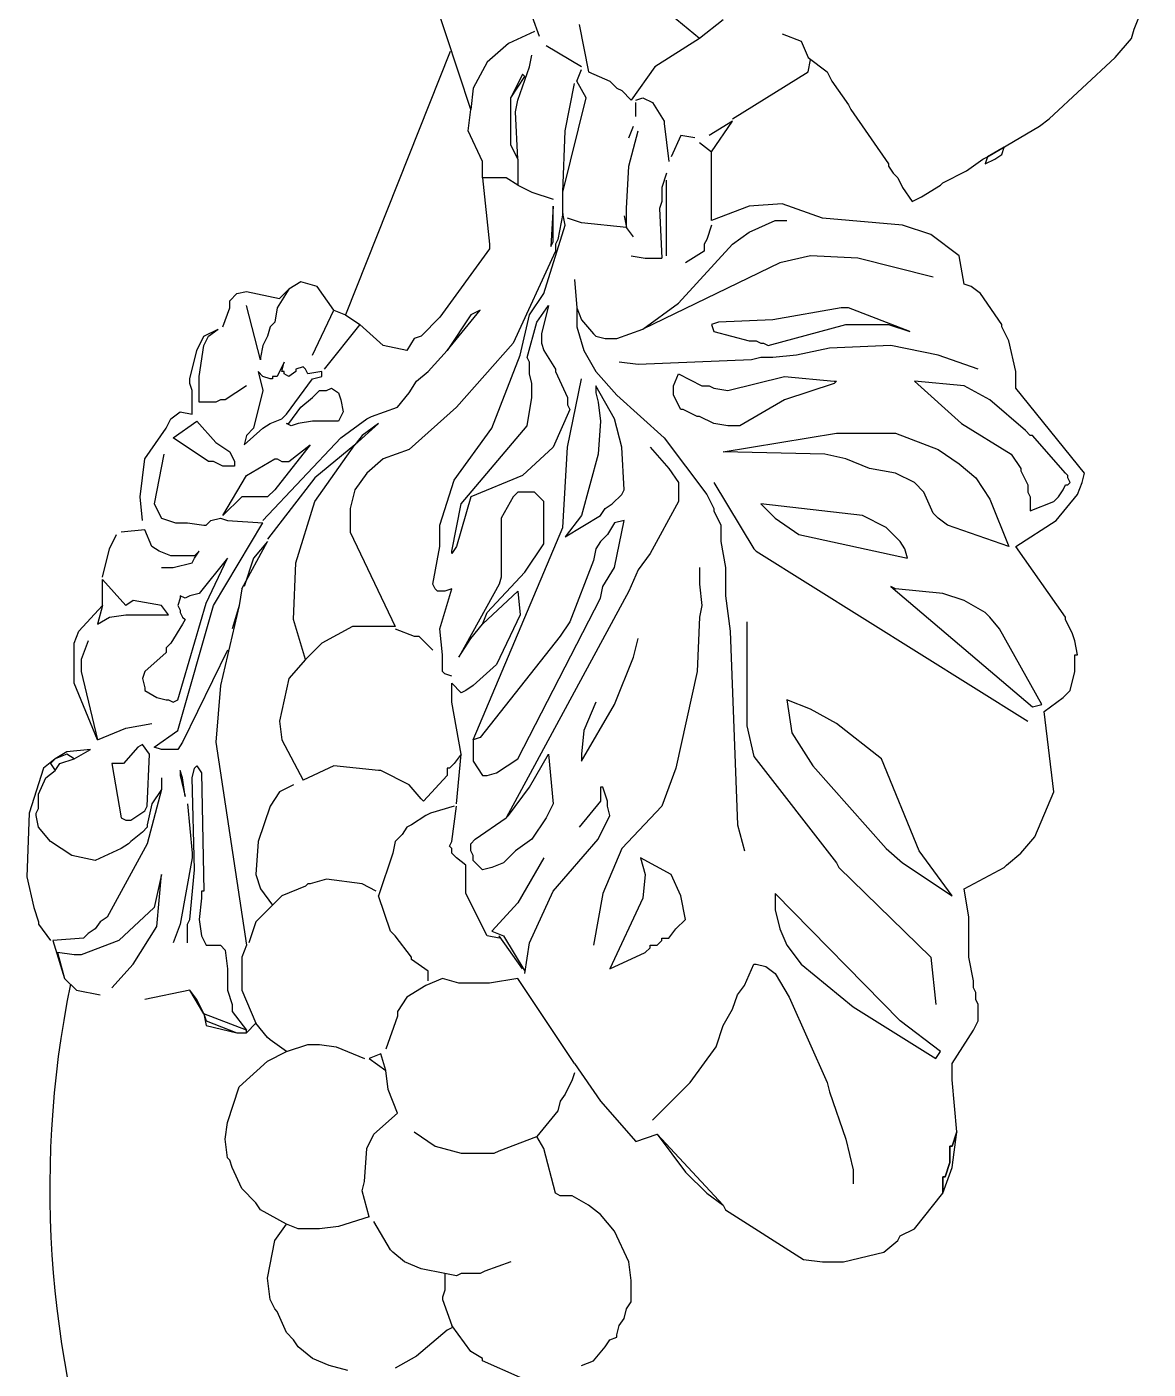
# Model space of a CAD drawing. Header units: millimetres. Extents: x 4238 to 14021, y -44 to 5418.
# Drawn here: x 4566.3 to 4691.4, y 1437.7 to 1587.3 of the extents above; entities that cross this region are included whole.
import ezdxf

# ---------------------------------------------------------------- set-up
doc = ezdxf.new("R2010")
doc.units = ezdxf.units.MM
doc.layers.add('cad-block.com', color=250, linetype='Continuous')

# ---------------------------------------------------------------- blocks, each defined once
blk = doc.blocks.new('street clock_side_cad-block.com')
at = {"color": 0}
for p, q in [((-155.69, 458.35), (-160.96, 474.41)), ((-150.43, 473.09), (-148.06, 466.51)), ((-81.7, 467.3), (-80.12, 471.25)), ((-130.15, 466.25), (-133.31, 468.88)), ((-148.58, 467.04), (-151.48, 465.72)), ((-143.58, 467.83), (-142.53, 462.56)), ((-127.52, 468.35), (-130.15, 466.25)), ((-81.97, 466.25), (-81.7, 467.3)), ((-151.48, 465.72), (-153.85, 463.61)), ((-130.15, 466.25), (-135.16, 463.09)), ((-120.94, 466.77), (-118.83, 465.98)), ((-118.83, 465.98), (-118.04, 464.14)), ((-83.81, 464.14), (-81.97, 466.25)), ((-157.97, 464.83), (-169.65, 435.44)), ((-149.11, 463.09), (-148.85, 464.4)), ((-143.32, 463.09), (-147.27, 465.46)), ((-118.04, 464.14), (-115.93, 462.56)), ((-91.18, 457.29), (-83.81, 464.14)), ((-153.85, 463.61), (-155.43, 460.72)), ((-150.43, 459.4), (-149.11, 463.09)), ((-143.84, 461.51), (-143.32, 462.82)), ((-142.53, 462.56), (-140.16, 461.51)), ((-135.16, 463.09), (-137.79, 459.4)), ((-126.47, 457.29), (-118.04, 462.56)), ((-118.04, 462.56), (-117.78, 463.88)), ((-115.93, 462.56), (-115.41, 461.51)), ((-149.9, 462.3), (-151.22, 459.66)), ((-151.22, 459.66), (-149.64, 462.03)), ((-151.22, 459.66), (-149.64, 462.03)), ((-149.64, 462.03), (-149.9, 462.3)), ((-145.16, 455.98), (-144.11, 461.24)), ((-142.79, 459.66), (-143.84, 461.51)), ((-140.16, 461.51), (-139.37, 460.72)), ((-115.41, 461.51), (-113.56, 458.87)), ((-155.43, 460.72), (-155.69, 458.35)), ((-151.22, 454.4), (-151.22, 459.66)), ((-145.42, 449.13), (-142.79, 459.66)), ((-139.37, 460.72), (-138.84, 460.45)), ((-138.84, 460.45), (-137.79, 459.4)), ((-137.26, 459.4), (-136.47, 459.66)), ((-136.47, 459.66), (-135.42, 459.14)), ((-155.96, 455.98), (-155.69, 458.35)), ((-150.69, 458.08), (-150.43, 459.4)), ((-150.43, 452.82), (-150.69, 458.08)), ((-137.26, 457.56), (-137.26, 459.14)), ((-135.42, 459.14), (-134.1, 457.03)), ((-113.56, 458.87), (-113.3, 458.35)), ((-113.3, 458.35), (-109.09, 452.29)), ((-134.1, 457.03), (-134.1, 456.77)), ((-134.1, 456.77), (-133.58, 452.55)), ((-126.47, 457.03), (-129.1, 455.45)), ((-128.84, 453.61), (-126.47, 457.03)), ((-92.24, 456.5), (-91.18, 457.29)), ((-154.38, 452.55), (-155.96, 455.98)), ((-145.42, 449.13), (-145.16, 455.98)), ((-138.05, 455.19), (-137.53, 456.5)), ((-138.05, 452.03), (-137, 455.98)), ((-132.26, 455.45), (-133.31, 453.08)), ((-130.68, 455.19), (-132.26, 455.45)), ((-98.03, 453.08), (-92.24, 456.5)), ((-150.43, 452.82), (-151.22, 454.4)), ((-130.15, 454.66), (-128.84, 453.61)), ((-128.84, 445.97), (-128.84, 453.61)), ((-96.19, 454.13), (-98.03, 453.08)), ((-96.45, 453.34), (-96.19, 454.13)), ((-154.38, 450.71), (-154.38, 452.55)), ((-150.43, 452.82), (-150.43, 449.92)), ((-109.09, 452.29), (-109.09, 452.03)), ((-100.4, 451.5), (-98.56, 452.82)), ((-98.56, 452.82), (-98.03, 453.08)), ((-98.03, 453.08), (-98.29, 452.29)), ((-98.29, 452.29), (-97.24, 452.82)), ((-97.24, 452.82), (-96.45, 453.34)), ((-151.74, 450.71), (-154.38, 450.71)), ((-154.38, 450.71), (-153.59, 443.34)), ((-150.43, 449.92), (-151.74, 450.71)), ((-138.32, 447.29), (-138.05, 452.03)), ((-133.84, 451.24), (-134.37, 449.66)), ((-109.09, 452.03), (-108.56, 451.24)), ((-108.56, 451.24), (-108.04, 450.71)), ((-108.04, 450.71), (-107.51, 449.66)), ((-103.03, 450.18), (-100.4, 451.5)), ((-150.43, 449.92), (-148.85, 449.13)), ((-148.85, 449.13), (-146.48, 448.34)), ((-145.42, 446.76), (-145.42, 449.13)), ((-134.37, 449.66), (-134.37, 448.08)), ((-133.84, 442.02), (-133.84, 450.45)), ((-107.51, 449.66), (-106.46, 448.08)), ((-105.4, 448.6), (-103.3, 449.92)), ((-103.3, 449.92), (-103.03, 450.18)), ((-134.37, 448.08), (-134.63, 447.29)), ((-120.94, 447.81), (-124.62, 447.55)), ((-116.46, 446.23), (-120.94, 447.81)), ((-106.46, 448.08), (-105.4, 448.6)), ((-146.48, 447.55), (-146.74, 443.07)), ((-146.48, 443.6), (-146.48, 447.55)), ((-145.42, 446.76), (-145.95, 443.86)), ((-145.16, 445.44), (-145.42, 446.76)), ((-143.32, 445.71), (-144.9, 446.23)), ((-138.58, 446.5), (-138.32, 445.18)), ((-138.32, 445.18), (-138.32, 447.29)), ((-134.63, 447.29), (-134.37, 441.76)), ((-124.62, 447.55), (-128.84, 445.97)), ((-107.51, 445.44), (-116.46, 446.23)), ((-147.53, 437.81), (-145.16, 445.44)), ((-138.32, 445.18), (-143.32, 445.71)), ((-137.53, 444.13), (-138.32, 445.18)), ((-128.84, 445.44), (-129.36, 443.86)), ((-126.47, 443.34), (-124.62, 444.65)), ((-124.62, 444.65), (-121.73, 445.97)), ((-121.73, 445.97), (-120.41, 445.97)), ((-104.35, 444.39), (-107.51, 445.44)), ((-153.59, 443.34), (-153.59, 442.81)), ((-146.74, 443.07), (-146.48, 443.6)), ((-145.95, 443.86), (-146.21, 443.34)), ((-146.21, 443.34), (-146.21, 442.55)), ((-132.52, 436.75), (-126.47, 443.34)), ((-129.36, 443.86), (-129.63, 443.34)), ((-129.63, 443.34), (-129.63, 442.55)), ((-101.19, 442.02), (-104.35, 444.39)), ((-153.59, 442.81), (-159.12, 435.18)), ((-146.21, 442.55), (-150.95, 432.28)), ((-137.79, 442.02), (-136.21, 441.76)), ((-136.21, 441.76), (-134.37, 441.76)), ((-129.63, 442.55), (-131.73, 441.23)), ((-117.78, 442.02), (-121.2, 441.23)), ((-112.51, 441.76), (-117.78, 442.02)), ((-104.09, 439.65), (-112.51, 441.76)), ((-100.66, 438.86), (-101.19, 442.02)), ((-121.2, 441.23), (-136.47, 433.86)), ((-174.65, 439.12), (-175.97, 438.33)), ((-172.81, 438.6), (-174.65, 439.12)), ((-170.97, 435.96), (-172.81, 438.6)), ((-144.11, 439.39), (-143.84, 436.23)), ((-99.87, 438.6), (-100.66, 438.86)), ((-98.82, 437.81), (-99.87, 438.6)), ((-182.55, 437.02), (-181.76, 437.81)), ((-181.76, 437.81), (-180.71, 438.07)), ((-180.71, 438.07), (-177.02, 437.28)), ((-175.97, 438.33), (-177.29, 436.23)), ((-177.02, 437.28), (-175.97, 438.33)), ((-149.11, 435.44), (-147.53, 437.81)), ((-96.45, 434.39), (-98.82, 437.81)), ((-183.34, 434.12), (-182.55, 436.23)), ((-182.55, 436.23), (-182.55, 437.02)), ((-179.13, 430.44), (-180.71, 436.49)), ((-177.29, 436.23), (-177.55, 434.65)), ((-173.34, 430.96), (-170.97, 435.96)), ((-170.97, 435.96), (-169.65, 435.44)), ((-158.33, 431.49), (-154.64, 435.96)), ((-154.64, 435.96), (-155.69, 435.44)), ((-148.32, 434.65), (-147, 436.49)), ((-147, 436.49), (-147.79, 433.33)), ((-143.84, 436.23), (-143.84, 434.12)), ((-143.84, 436.23), (-143.32, 434.91)), ((-136.47, 433.86), (-132.52, 436.75)), ((-114.35, 436.23), (-121.99, 434.91)), ((-113.56, 436.23), (-114.35, 436.23)), ((-106.72, 433.6), (-113.56, 436.23)), ((-178.07, 434.12), (-178.34, 433.07)), ((-177.55, 434.65), (-178.07, 434.12)), ((-168.07, 434.39), (-172.02, 429.38)), ((-169.65, 435.44), (-168.07, 434.39)), ((-165.44, 432.02), (-168.07, 434.39)), ((-159.12, 435.18), (-161.22, 433.07)), ((-155.69, 435.44), (-158.33, 431.49)), ((-150.16, 430.96), (-149.11, 435.44)), ((-149.37, 430.7), (-148.32, 434.65)), ((-143.84, 434.12), (-143.06, 431.49)), ((-143.32, 434.91), (-142, 433.33)), ((-128.05, 434.65), (-128.84, 434.39)), ((-128.84, 434.39), (-128.57, 433.6)), ((-121.99, 434.91), (-128.05, 434.65)), ((-122.52, 432.02), (-113.83, 434.39)), ((-113.83, 434.39), (-109.09, 434.39)), ((-109.09, 434.39), (-106.72, 433.6)), ((-96.45, 434.12), (-96.45, 434.39)), ((-95.66, 432.54), (-96.45, 434.12)), ((-186.24, 431.49), (-185.45, 433.07)), ((-185.45, 433.07), (-183.87, 433.86)), ((-185.45, 432.02), (-184.92, 433.07)), ((-184.92, 433.07), (-183.87, 433.86)), ((-178.34, 433.07), (-178.86, 432.02)), ((-162.01, 432.81), (-162.8, 431.49)), ((-161.22, 433.07), (-162.01, 432.81)), ((-147.79, 433.33), (-147.79, 432.28)), ((-142, 433.33), (-141.74, 433.07)), ((-141.74, 433.07), (-140.69, 432.81)), ((-140.69, 432.81), (-139.37, 432.81)), ((-139.37, 432.81), (-136.47, 433.86)), ((-128.57, 433.6), (-124.62, 432.54)), ((-187.03, 428.33), (-186.24, 431.49)), ((-185.97, 428.59), (-185.45, 432.02)), ((-178.86, 432.02), (-179.13, 430.7)), ((-162.8, 431.49), (-165.44, 432.02)), ((-160.43, 429.12), (-158.33, 431.49)), ((-150.95, 432.28), (-157.27, 425.17)), ((-147.79, 432.28), (-147.53, 431.49)), ((-147.53, 431.49), (-146.21, 429.38)), ((-143.06, 431.49), (-141.74, 429.12)), ((-124.62, 432.54), (-123.83, 432.54)), ((-123.83, 432.54), (-123.31, 432.28)), ((-123.31, 432.28), (-123.04, 432.28)), ((-123.04, 432.28), (-122.52, 432.02)), ((-115.67, 431.75), (-119.36, 430.96)), ((-108.83, 432.02), (-115.67, 431.75)), ((-103.56, 430.96), (-108.83, 432.02)), ((-94.87, 429.12), (-95.66, 432.54)), ((-179.13, 430.7), (-179.13, 430.44)), ((-176.5, 430.17), (-177.29, 428.59)), ((-176.76, 429.12), (-176.5, 430.17)), ((-174.39, 429.65), (-175.18, 429.38)), ((-174.13, 429.38), (-174.39, 429.65)), ((-153.32, 422.8), (-150.16, 430.96)), ((-149.11, 430.17), (-149.37, 430.7)), ((-149.11, 428.86), (-149.11, 430.17)), ((-137, 429.91), (-139.11, 430.17)), ((-124.36, 430.44), (-137, 429.91)), ((-123.31, 430.7), (-124.36, 430.44)), ((-121.99, 430.7), (-123.31, 430.7)), ((-119.36, 430.96), (-121.99, 430.7)), ((-99.08, 429.38), (-103.56, 430.96)), ((-187.03, 427.8), (-187.03, 428.33)), ((-185.97, 425.7), (-185.97, 428.59)), ((-178.86, 428.59), (-179.39, 429.12)), ((-179.39, 429.12), (-178.86, 427.01)), ((-178.07, 428.33), (-178.86, 428.59)), ((-177.81, 428.33), (-178.07, 428.33)), ((-177.81, 428.59), (-177.81, 428.33)), ((-177.29, 428.59), (-177.81, 428.59)), ((-176.5, 429.12), (-176.76, 429.12)), ((-176.5, 428.86), (-176.5, 429.12)), ((-175.97, 428.59), (-176.5, 428.86)), ((-176.23, 424.38), (-173.34, 428.33)), ((-175.18, 429.12), (-175.97, 428.59)), ((-175.18, 429.38), (-175.18, 429.12)), ((-173.86, 428.86), (-174.13, 429.38)), ((-172.28, 429.12), (-173.86, 428.86)), ((-173.34, 428.33), (-172.28, 428.59)), ((-172.28, 428.59), (-172.28, 429.12)), ((-161.75, 428.07), (-160.43, 429.12)), ((-148.85, 427.8), (-149.11, 428.86)), ((-146.21, 429.38), (-146.21, 429.12)), ((-146.21, 429.12), (-144.9, 426.22)), ((-144.9, 420.69), (-143.32, 428.33)), ((-141.74, 429.12), (-139.37, 426.49)), ((-133.05, 427.54), (-132.52, 428.86)), ((-132.52, 428.86), (-129.89, 427.54)), ((-126.99, 427.01), (-120.67, 428.59)), ((-120.67, 428.59), (-115.14, 428.07)), ((-94.87, 427.28), (-94.87, 429.12)), ((-186.76, 427.01), (-187.03, 427.8)), ((-186.76, 424.38), (-186.76, 427.01)), ((-180.71, 427.54), (-183.08, 425.96)), ((-178.86, 427.01), (-179.92, 422.8)), ((-173.34, 426.22), (-172.55, 427.01)), ((-172.55, 427.01), (-171.76, 427.01)), ((-171.76, 427.01), (-171.23, 427.28)), ((-171.23, 427.28), (-170.44, 426.75)), ((-170.44, 426.75), (-170.18, 425.96)), ((-163.86, 425.17), (-162.54, 426.75)), ((-162.54, 426.75), (-161.75, 428.07)), ((-148.85, 426.22), (-148.85, 427.8)), ((-139.63, 423.85), (-141.74, 427.54)), ((-141.74, 427.54), (-141.74, 426.75)), ((-141.74, 426.75), (-141.48, 425.7)), ((-133.05, 426.49), (-133.05, 427.54)), ((-129.89, 427.54), (-129.1, 427.54)), ((-129.1, 427.54), (-128.57, 427.28)), ((-128.57, 427.28), (-126.99, 427.01)), ((-115.14, 427.8), (-120.67, 425.96)), ((-115.14, 428.07), (-114.88, 428.07)), ((-114.88, 428.07), (-115.14, 427.8)), ((-100.66, 427.54), (-106.19, 428.07)), ((-106.19, 428.07), (-100.93, 423.33)), ((-97.77, 425.96), (-100.66, 427.54)), ((-87.23, 417.8), (-94.87, 427.28)), ((-184.13, 425.7), (-185.97, 425.7)), ((-183.6, 425.96), (-184.13, 425.7)), ((-183.08, 425.96), (-183.6, 425.96)), ((-175.97, 423.33), (-174.65, 425.17)), ((-174.65, 425.17), (-173.34, 426.22)), ((-170.18, 425.96), (-169.91, 424.64)), ((-166.75, 424.12), (-163.86, 425.17)), ((-157.27, 425.17), (-162.54, 420.43)), ((-149.37, 423.06), (-148.85, 426.22)), ((-144.9, 426.22), (-144.9, 425.43)), ((-144.9, 425.43), (-144.63, 424.91)), ((-141.48, 425.7), (-141.21, 423.59)), ((-139.37, 426.49), (-134.1, 421.75)), ((-132.26, 424.91), (-133.05, 426.49)), ((-120.67, 425.96), (-125.68, 423.06)), ((-93.82, 422.54), (-97.77, 425.96)), ((-189.66, 422.8), (-189.13, 423.85)), ((-189.13, 423.85), (-188.08, 424.64)), ((-188.08, 424.64), (-186.76, 424.38)), ((-178.07, 423.33), (-176.76, 423.85)), ((-176.76, 423.85), (-176.23, 424.38)), ((-169.91, 424.64), (-170.44, 423.59)), ((-170.18, 421.75), (-167.28, 423.85)), ((-167.28, 423.85), (-166.75, 424.12)), ((-144.63, 424.91), (-146.48, 420.69)), ((-138.84, 420.69), (-139.63, 423.85)), ((-132, 424.91), (-132.26, 424.91)), ((-130.42, 424.12), (-132, 424.91)), ((-130.15, 424.12), (-130.42, 424.12)), ((-128.57, 423.33), (-130.15, 424.12)), ((-192.03, 419.38), (-189.66, 422.8)), ((-188.87, 421.75), (-186.24, 423.59)), ((-186.24, 423.59), (-184.13, 421.22)), ((-180.97, 420.96), (-178.86, 422.8)), ((-179.92, 422.8), (-180.71, 422.01)), ((-178.86, 422.8), (-178.07, 423.33)), ((-175.71, 423.06), (-176.23, 423.33)), ((-176.23, 423.33), (-175.97, 423.33)), ((-174.92, 423.33), (-175.71, 423.06)), ((-173.34, 423.59), (-174.92, 423.33)), ((-170.44, 423.59), (-173.34, 423.59)), ((-168.6, 420.96), (-165.96, 423.33)), ((-165.96, 423.33), (-167.81, 422.01)), ((-157.54, 417.01), (-153.32, 422.8)), ((-156.75, 414.37), (-149.37, 423.06)), ((-141.21, 423.59), (-141.48, 419.9)), ((-126.99, 423.06), (-128.57, 423.33)), ((-127.52, 420.17), (-114.88, 422.27)), ((-125.68, 423.06), (-126.99, 423.06)), ((-114.88, 422.27), (-108.3, 422.27)), ((-108.3, 422.27), (-103.56, 420.43)), ((-100.93, 423.33), (-95.4, 419.9)), ((-93.29, 422.01), (-93.82, 422.54)), ((-184.92, 419.11), (-188.87, 421.75)), ((-184.13, 421.22), (-182.55, 420.17)), ((-180.71, 422.01), (-180.97, 420.96)), ((-178.86, 412.53), (-170.18, 421.75)), ((-173.6, 420.96), (-177.55, 415.95)), ((-175.97, 419.11), (-173.6, 420.96)), ((-168.6, 420.96), (-173.07, 417.27)), ((-173.07, 414.64), (-168.6, 420.96)), ((-167.81, 422.01), (-168.6, 420.96)), ((-146.48, 420.69), (-149.9, 417.53)), ((-145.42, 411.74), (-144.9, 420.69)), ((-138.58, 415.95), (-138.84, 420.69)), ((-135.68, 420.69), (-133.58, 418.32)), ((-134.1, 421.75), (-129.36, 415.43)), ((-93.03, 422.01), (-93.29, 422.01)), ((-89.34, 417.8), (-93.03, 422.01)), ((-192.56, 415.16), (-192.03, 419.38)), ((-189.92, 419.9), (-190.98, 414.37)), ((-182.55, 420.17), (-182.02, 419.11)), ((-180.71, 417.53), (-177.55, 419.38)), ((-177.55, 419.38), (-177.29, 419.38)), ((-177.29, 419.38), (-176.76, 419.11)), ((-165.44, 419.38), (-167.28, 417.8)), ((-162.54, 420.43), (-165.44, 419.38)), ((-141.48, 419.9), (-143.32, 413.06)), ((-116.2, 419.9), (-127.52, 420.17)), ((-113.83, 419.38), (-116.2, 419.9)), ((-111.19, 418.32), (-113.83, 419.38)), ((-103.56, 420.43), (-101.19, 418.85)), ((-95.4, 419.9), (-94.34, 418.32)), ((-184.39, 419.11), (-184.92, 419.11)), ((-183.34, 418.59), (-184.39, 419.11)), ((-182.02, 418.59), (-183.34, 418.59)), ((-182.02, 419.11), (-182.02, 418.59)), ((-176.76, 419.11), (-175.97, 419.11)), ((-167.28, 417.8), (-168.6, 415.95)), ((-133.58, 418.32), (-132.52, 416.74)), ((-108.3, 417.8), (-111.19, 418.32)), ((-106.19, 416.74), (-108.3, 417.8)), ((-101.19, 418.85), (-99.35, 417.27)), ((-94.34, 418.32), (-94.34, 418.06)), ((-94.34, 418.06), (-93.55, 416.48)), ((-89.08, 417.53), (-89.34, 417.8)), ((-87.5, 416.74), (-87.23, 417.8)), ((-183.34, 413.06), (-180.71, 417.53)), ((-173.07, 417.27), (-178.34, 410.42)), ((-159.12, 412), (-157.54, 417.01)), ((-149.9, 417.53), (-155.69, 415.16)), ((-132.52, 416.74), (-132.52, 414.64)), ((-128.57, 416.74), (-124.1, 409.37)), ((-105.14, 415.69), (-106.19, 416.74)), ((-99.35, 417.27), (-97.77, 414.9)), ((-93.55, 416.48), (-93.55, 415.69)), ((-89.6, 415.95), (-89.34, 416.48)), ((-89.34, 416.48), (-89.08, 416.48)), ((-89.08, 417.27), (-89.08, 417.53)), ((-88.81, 416.74), (-89.08, 417.27)), ((-89.08, 416.48), (-88.81, 416.74)), ((-88.02, 415.43), (-87.5, 416.74)), ((-192.29, 412.53), (-192.56, 415.16)), ((-181.23, 415.16), (-183.34, 413.06)), ((-178.34, 415.16), (-181.23, 415.16)), ((-177.55, 415.95), (-178.34, 415.16)), ((-168.6, 415.95), (-169.12, 413.85)), ((-155.69, 415.16), (-157.27, 409.63)), ((-150.95, 415.16), (-152.27, 412.79)), ((-150.43, 415.69), (-150.95, 415.16)), ((-148.58, 415.69), (-150.43, 415.69)), ((-147.53, 414.64), (-148.58, 415.69)), ((-139.9, 414.37), (-138.84, 415.43)), ((-138.84, 415.43), (-138.58, 415.95)), ((-129.36, 415.43), (-128.57, 413.85)), ((-104.09, 413.32), (-105.14, 415.69)), ((-97.77, 414.9), (-95.66, 409.63)), ((-93.55, 415.69), (-93.29, 415.16)), ((-93.29, 415.16), (-93.29, 413.58)), ((-90.66, 414.64), (-90.13, 415.16)), ((-90.39, 412.53), (-88.02, 415.43)), ((-90.13, 415.16), (-89.6, 415.95)), ((-190.98, 414.37), (-190.19, 412.79)), ((-175.18, 407.79), (-173.07, 414.64)), ((-169.12, 413.85), (-169.12, 411.21)), ((-157.8, 409.11), (-156.75, 414.37)), ((-147.53, 409.9), (-147.53, 414.64)), ((-141.21, 413.06), (-140.69, 413.85)), ((-140.69, 413.85), (-139.9, 414.37)), ((-132.52, 414.64), (-135.68, 408.84)), ((-128.57, 413.85), (-128.57, 413.58)), ((-128.57, 413.58), (-127.78, 412)), ((-111.98, 413.06), (-123.31, 414.37)), ((-123.31, 414.37), (-121.73, 412.79)), ((-103.56, 412.79), (-104.09, 413.32)), ((-93.29, 413.58), (-90.66, 414.64)), ((-190.19, 412.79), (-188.61, 412.27)), ((-188.61, 412.27), (-187.29, 412.27)), ((-187.29, 412.27), (-185.45, 412)), ((-185.45, 412), (-185.18, 412)), ((-185.18, 412), (-184.66, 412.53)), ((-184.66, 412.53), (-183.6, 412.79)), ((-184.39, 403.05), (-178.86, 412.27)), ((-183.6, 412.79), (-182.81, 412.53)), ((-182.81, 412.53), (-178.86, 412.27)), ((-159.12, 409.63), (-159.12, 412)), ((-155.43, 388.04), (-145.42, 411.74)), ((-152.27, 412.79), (-152.27, 406.21)), ((-143.32, 413.06), (-145.16, 410.69)), ((-145.16, 410.69), (-141.21, 413.06)), ((-139.63, 412.27), (-140.42, 410.95)), ((-139.63, 407.26), (-138.58, 412.53)), ((-138.58, 412.53), (-139.63, 412.27)), ((-127.78, 412), (-127.78, 410.16)), ((-121.73, 412.79), (-119.09, 410.95)), ((-109.35, 411.74), (-111.98, 413.06)), ((-107.77, 410.16), (-109.35, 411.74)), ((-102.51, 412), (-103.56, 412.79)), ((-95.66, 409.63), (-102.51, 412)), ((-94.87, 409.63), (-90.39, 412.53)), ((-195.98, 409.37), (-195.19, 410.95)), ((-192.03, 411.48), (-194.66, 411.21)), ((-191.24, 409.63), (-192.03, 411.48)), ((-181.23, 404.89), (-178.34, 410.16)), ((-178.34, 410.16), (-179.92, 408.32)), ((-169.12, 411.21), (-164.12, 400.68)), ((-141.21, 410.16), (-141.74, 409.37)), ((-140.42, 410.95), (-141.21, 410.16)), ((-127.78, 410.16), (-127.26, 407.26)), ((-119.09, 410.95), (-106.98, 408.32)), ((-107.25, 409.37), (-107.77, 410.16)), ((-196.77, 406.21), (-195.98, 409.37)), ((-190.45, 409.11), (-191.24, 409.63)), ((-189.13, 408.58), (-190.45, 409.11)), ((-186.5, 408.32), (-185.97, 409.11)), ((-185.97, 409.11), (-186.5, 408.58)), ((-159.91, 405.42), (-159.12, 409.63)), ((-157.27, 409.63), (-157.8, 408.84)), ((-157.8, 408.84), (-157.8, 409.11)), ((-149.64, 406.74), (-147.53, 409.9)), ((-141.74, 409.37), (-142, 408.05)), ((-135.68, 408.84), (-137, 407)), ((-124.1, 409.37), (-123.83, 409.11)), ((-123.83, 409.11), (-93.55, 390.15)), ((-106.98, 408.32), (-107.25, 409.37)), ((-89.34, 401.73), (-94.87, 409.63)), ((-190.19, 407.26), (-188.87, 407.26)), ((-186.5, 408.58), (-189.13, 408.58)), ((-188.87, 407.26), (-186.76, 407.79)), ((-186.76, 407.79), (-186.5, 408.32)), ((-182.81, 408.32), (-185.97, 404.37)), ((-185.18, 403.31), (-182.81, 408.32)), ((-179.92, 408.32), (-180.97, 405.16)), ((-175.44, 401.47), (-175.18, 407.79)), ((-142, 408.05), (-144.63, 401.21)), ((-140.95, 405.16), (-139.63, 407.26)), ((-130.15, 407.26), (-130.15, 405.42)), ((-127.26, 407.26), (-127.26, 404.1)), ((-196.77, 403.05), (-196.77, 405.95)), ((-194.14, 403.05), (-196.77, 405.95)), ((-153.85, 402.26), (-149.64, 406.74)), ((-152.27, 406.21), (-152.53, 405.42)), ((-137, 407), (-138.05, 404.63)), ((-185.97, 404.37), (-187.03, 404.1)), ((-181.23, 404.89), (-181.5, 403.05)), ((-159.64, 404.89), (-159.91, 405.42)), ((-159.38, 404.63), (-159.64, 404.89)), ((-158.59, 404.63), (-159.38, 404.63)), ((-159.12, 400.42), (-157.8, 404.89)), ((-157.8, 404.89), (-158.59, 404.63)), ((-152.53, 405.42), (-157.01, 397.26)), ((-154.38, 400.95), (-150.43, 404.63)), ((-138.05, 404.63), (-151.74, 379.35)), ((-150.43, 404.63), (-150.16, 402)), ((-141.21, 403.84), (-140.95, 405.16)), ((-130.15, 405.42), (-129.89, 403.05)), ((-108.3, 404.89), (-108.83, 405.16)), ((-108.83, 405.16), (-93.03, 391.73)), ((-103.03, 404.37), (-108.3, 404.89)), ((-100.66, 403.58), (-103.03, 404.37)), ((-199.4, 400.16), (-196.77, 403.05)), ((-196.77, 403.05), (-197.3, 400.95)), ((-193.35, 403.58), (-194.14, 403.05)), ((-190.19, 403.05), (-193.35, 403.58)), ((-189.4, 402), (-190.19, 403.05)), ((-188.08, 403.84), (-188.34, 403.05)), ((-188.34, 392.52), (-185.18, 403.31)), ((-188.34, 389.1), (-184.39, 403.05)), ((-188.34, 403.05), (-188.08, 402.52)), ((-187.55, 403.84), (-188.08, 404.1)), ((-188.08, 404.1), (-188.08, 403.84)), ((-187.03, 404.1), (-187.55, 403.84)), ((-181.5, 403.05), (-183.6, 394.1)), ((-181.5, 403.05), (-182.29, 400.42)), ((-150.43, 385.94), (-141.21, 403.84)), ((-129.89, 403.05), (-130.15, 401.73)), ((-127.26, 404.1), (-126.73, 400.16)), ((-98.29, 402.26), (-100.66, 403.58)), ((-197.3, 400.95), (-195.98, 401.73)), ((-195.98, 401.73), (-194.14, 402)), ((-194.14, 402), (-189.4, 402)), ((-188.08, 402.52), (-188.08, 402.26)), ((-188.08, 402.26), (-187.82, 401.73)), ((-187.82, 401.73), (-187.55, 401.47)), ((-187.55, 401.47), (-187.82, 400.95)), ((-174.13, 397), (-175.44, 401.47)), ((-154.38, 400.95), (-153.85, 402.26)), ((-150.16, 402), (-152.8, 396.47)), ((-144.63, 401.21), (-145.69, 399.63)), ((-130.15, 401.73), (-130.42, 395.68)), ((-124.89, 401.21), (-124.89, 389.62)), ((-97.77, 401.73), (-98.29, 402.26)), ((-96.71, 400.42), (-97.77, 401.73)), ((-89.34, 401.47), (-89.34, 401.73)), ((-88.55, 399.89), (-89.34, 401.47)), ((-199.93, 398.84), (-199.4, 400.16)), ((-187.82, 400.95), (-189.13, 398.84)), ((-168.86, 400.68), (-172.28, 398.84)), ((-164.12, 400.68), (-168.86, 400.68)), ((-164.12, 400.42), (-162.01, 399.63)), ((-158.85, 397.52), (-159.12, 400.42)), ((-155.69, 399.37), (-154.38, 400.95)), ((-126.73, 400.16), (-125.94, 378.56)), ((-91.97, 391.99), (-96.71, 400.42)), ((-88.29, 399.1), (-88.55, 399.89)), ((-199.93, 394.36), (-199.93, 398.84)), ((-198.35, 399.1), (-199.14, 397)), ((-189.13, 398.84), (-189.66, 398.31)), ((-189.66, 398.31), (-189.66, 397.79)), ((-172.28, 398.84), (-174.13, 397)), ((-162.01, 399.63), (-161.49, 399.63)), ((-161.49, 399.63), (-159.91, 398.05)), ((-157.01, 397.26), (-155.69, 399.37)), ((-145.69, 399.63), (-154.64, 388.31)), ((-137.53, 397.26), (-137, 399.37)), ((-88.02, 397.52), (-88.29, 399.1)), ((-199.14, 397), (-199.14, 395.68)), ((-189.66, 397.79), (-192.03, 395.68)), ((-182.81, 398.05), (-187.82, 387.78)), ((-174.13, 397), (-175.97, 394.89)), ((-158.85, 395.68), (-158.85, 397.52)), ((-139.63, 391.99), (-137.53, 397.26)), ((-88.29, 395.68), (-88.29, 397.52)), ((-88.29, 397.52), (-88.02, 397.52)), ((-199.14, 395.68), (-197.3, 388.04)), ((-192.03, 395.68), (-192.29, 394.89)), ((-158.59, 395.42), (-158.85, 395.68)), ((-157.8, 395.15), (-158.59, 395.42)), ((-152.8, 396.47), (-155.43, 394.1)), ((-130.42, 395.68), (-132.79, 384.88)), ((-88.81, 393.57), (-88.29, 395.68)), ((-197.3, 388.04), (-199.93, 394.36)), ((-192.29, 394.89), (-192.03, 393.84)), ((-192.03, 393.84), (-192.03, 393.57)), ((-183.6, 394.1), (-184.13, 387.78)), ((-175.97, 394.89), (-177.02, 390.15)), ((-156.75, 393.31), (-157.8, 394.36)), ((-157.8, 392.26), (-157.8, 394.36)), ((-155.43, 394.1), (-156.22, 393.57)), ((-192.03, 393.57), (-190.71, 392.78)), ((-190.71, 392.78), (-189.66, 392.52)), ((-189.66, 392.52), (-189.4, 392.52)), ((-189.4, 392.52), (-188.87, 392.26)), ((-188.87, 392.26), (-188.34, 392.52)), ((-156.75, 386.46), (-157.8, 392.26)), ((-156.22, 393.57), (-156.75, 393.31)), ((-141.74, 392.26), (-143.06, 389.1)), ((-120.41, 392.52), (-119.88, 388.83)), ((-117.78, 391.47), (-120.41, 392.52)), ((-91.71, 391.2), (-89.6, 392.78)), ((-89.6, 392.78), (-88.81, 393.57)), ((-143.32, 385.67), (-139.63, 391.99)), ((-114.88, 389.89), (-117.78, 391.47)), ((-93.03, 391.73), (-91.97, 391.99)), ((-90.66, 382.25), (-91.71, 391.2)), ((-197.3, 388.04), (-194.14, 389.36)), ((-194.14, 389.36), (-191.24, 389.89)), ((-177.02, 390.15), (-176.76, 388.04)), ((-124.89, 389.62), (-124.1, 386.2)), ((-109.88, 385.94), (-114.88, 389.89)), ((-190.98, 387.25), (-188.34, 389.1)), ((-187.82, 387.78), (-188.34, 386.99)), ((-184.13, 387.78), (-180.71, 365.14)), ((-176.76, 388.04), (-174.39, 383.57)), ((-154.64, 388.31), (-155.43, 388.04)), ((-155.43, 388.04), (-155.43, 385.67)), ((-143.06, 389.1), (-143.32, 386.46)), ((-119.88, 388.83), (-117.51, 385.15)), ((-200.72, 386.73), (-202.04, 385.94)), ((-200.72, 386.46), (-202.04, 385.94)), ((-198.09, 386.99), (-200.72, 386.73)), ((-199.93, 385.94), (-200.72, 386.46)), ((-199.93, 385.94), (-198.09, 386.99)), ((-192.82, 387.25), (-194.4, 385.41)), ((-192.29, 387.52), (-192.82, 387.25)), ((-191.5, 386.46), (-192.29, 387.52)), ((-191.77, 380.67), (-191.5, 386.46)), ((-190.19, 386.99), (-190.98, 387.25)), ((-188.34, 386.99), (-190.19, 386.99)), ((-156.75, 386.46), (-157.54, 385.41)), ((-157.27, 380.93), (-156.75, 386.46)), ((-149.11, 382.78), (-147, 386.46)), ((-147, 386.46), (-146.48, 380.93)), ((-143.32, 386.46), (-143.32, 385.67)), ((-203.35, 384.88), (-204.93, 379.88)), ((-202.04, 385.94), (-203.35, 384.88)), ((-202.04, 385.94), (-202.56, 385.41)), ((-202.56, 385.41), (-202.04, 384.62)), ((-202.04, 384.62), (-201.51, 385.41)), ((-202.04, 384.62), (-201.51, 385.41)), ((-201.51, 385.41), (-199.93, 385.94)), ((-201.51, 385.41), (-199.93, 385.94)), ((-194.4, 385.41), (-195.72, 385.41)), ((-195.72, 385.41), (-194.66, 379.35)), ((-186.76, 383.83), (-186.5, 384.88)), ((-186.5, 384.88), (-186.24, 385.15)), ((-186.24, 385.15), (-185.71, 384.36)), ((-170.97, 385.15), (-174.39, 383.57)), ((-165.96, 384.62), (-170.97, 385.15)), ((-158.06, 384.88), (-158.33, 384.88)), ((-158.33, 384.88), (-158.33, 384.09)), ((-157.54, 385.41), (-158.06, 384.88)), ((-155.43, 385.67), (-154.38, 384.09)), ((-152.8, 384.36), (-150.43, 385.94)), ((-132.79, 384.88), (-134.37, 380.67)), ((-124.1, 386.2), (-114.88, 374.35)), ((-117.51, 385.15), (-109.35, 375.93)), ((-105.67, 375.67), (-109.88, 385.94)), ((-203.88, 381.99), (-203.09, 383.83)), ((-203.09, 383.83), (-202.04, 384.62)), ((-190.19, 383.83), (-190.19, 382.51)), ((-187.82, 383.83), (-188.08, 384.62)), ((-188.08, 384.62), (-188.08, 384.09)), ((-188.08, 384.09), (-187.55, 381.72)), ((-187.55, 381.72), (-187.82, 383.83)), ((-186.5, 373.56), (-186.76, 383.83)), ((-185.71, 384.36), (-185.45, 371.19)), ((-165.7, 384.62), (-165.96, 384.62)), ((-162.54, 383.04), (-165.7, 384.62)), ((-158.33, 384.09), (-160.96, 381.2)), ((-154.38, 384.09), (-153.85, 384.09)), ((-153.85, 384.09), (-152.8, 384.36)), ((-203.88, 380.41), (-203.88, 381.99)), ((-190.19, 382.51), (-191.77, 376.46)), ((-190.19, 382.51), (-191.24, 380.93)), ((-177.02, 382.25), (-178.07, 380.67)), ((-175.44, 383.04), (-177.02, 382.25)), ((-161.22, 381.46), (-162.54, 383.04)), ((-151.48, 379.62), (-149.11, 382.78)), ((-140.95, 382.78), (-141.21, 382.78)), ((-141.21, 382.78), (-141.21, 381.2)), ((-140.42, 381.2), (-140.95, 382.78)), ((-92.76, 377.25), (-90.66, 382.25)), ((-204.14, 379.88), (-203.88, 380.41)), ((-192.03, 380.14), (-191.77, 380.67)), ((-191.24, 380.93), (-191.77, 378.56)), ((-187.29, 380.93), (-186.76, 375.4)), ((-178.07, 380.67), (-179.39, 376.72)), ((-160.96, 381.2), (-161.22, 381.46)), ((-157.54, 380.67), (-160.17, 379.88)), ((-157.8, 376.72), (-157.27, 380.67)), ((-146.48, 380.93), (-147.27, 379.35)), ((-141.21, 381.2), (-143.58, 378.3)), ((-140.42, 380.67), (-140.42, 381.2)), ((-140.16, 379.62), (-140.42, 380.67)), ((-134.37, 380.67), (-138.84, 375.93)), ((-204.93, 379.88), (-205.2, 372.77)), ((-204.14, 379.62), (-204.14, 379.88)), ((-203.88, 378.3), (-204.14, 379.62)), ((-194.66, 379.35), (-194.14, 379.09)), ((-194.14, 379.09), (-193.61, 379.09)), ((-193.61, 379.09), (-192.03, 380.14)), ((-160.7, 379.62), (-162.28, 378.56)), ((-160.17, 379.88), (-160.7, 379.62)), ((-155.17, 376.98), (-151.74, 379.35)), ((-151.74, 379.35), (-151.48, 379.62)), ((-147.27, 379.35), (-148.85, 376.98)), ((-141.48, 376.98), (-140.16, 379.62)), ((-202.56, 376.72), (-203.88, 378.3)), ((-192.29, 377.77), (-193.61, 376.72)), ((-191.77, 378.3), (-192.29, 377.77)), ((-191.77, 378.56), (-191.77, 378.3)), ((-163.33, 377.51), (-164.12, 376.72)), ((-162.8, 378.3), (-163.33, 377.51)), ((-162.28, 378.56), (-162.8, 378.3)), ((-125.94, 378.56), (-125.15, 375.67)), ((-94.34, 375.4), (-92.76, 377.25)), ((-200.19, 375.14), (-202.56, 376.72)), ((-194.66, 375.93), (-197.56, 374.61)), ((-191.77, 376.46), (-196.24, 368.29)), ((-193.87, 376.46), (-194.66, 375.93)), ((-193.61, 376.72), (-193.87, 376.46)), ((-179.39, 376.72), (-179.65, 373.03)), ((-164.12, 376.72), (-164.38, 375.4)), ((-158.06, 376.19), (-157.8, 376.72)), ((-157.8, 375.93), (-158.06, 376.19)), ((-157.8, 375.4), (-157.8, 375.93)), ((-155.69, 376.46), (-155.17, 376.98)), ((-155.69, 375.67), (-155.69, 376.46)), ((-148.85, 376.98), (-150.69, 375.67)), ((-146.48, 371.19), (-141.48, 376.98)), ((-138.84, 375.93), (-140.95, 370.93)), ((-109.35, 375.93), (-107.51, 374.35)), ((-197.56, 374.61), (-200.19, 375.14)), ((-186.76, 374.88), (-188.08, 367.5)), ((-186.76, 375.4), (-186.76, 374.88)), ((-164.38, 375.4), (-165.96, 370.66)), ((-157.27, 374.88), (-157.8, 375.4)), ((-156.22, 374.09), (-157.27, 374.88)), ((-155.43, 375.14), (-155.69, 375.67)), ((-155.43, 374.61), (-155.43, 375.14)), ((-154.38, 373.56), (-155.43, 374.61)), ((-152.01, 374.35), (-153.32, 373.82)), ((-150.69, 375.67), (-152.01, 374.35)), ((-147.53, 374.88), (-150.43, 369.87)), ((-133.31, 373.03), (-136.74, 374.88)), ((-136.74, 374.88), (-136.21, 373.03)), ((-114.88, 374.35), (-114.62, 373.82)), ((-107.51, 374.35), (-101.98, 370.66)), ((-101.98, 370.66), (-105.67, 375.67)), ((-95.92, 374.09), (-94.34, 375.4)), ((-205.2, 372.77), (-204.41, 369.35)), ((-190.19, 373.03), (-190.98, 369.35)), ((-190.71, 367.24), (-190.19, 373.03)), ((-187.03, 368.03), (-186.5, 373.56)), ((-179.65, 373.03), (-179.13, 371.45)), ((-156.22, 370.93), (-156.22, 374.09)), ((-153.32, 373.82), (-154.38, 373.56)), ((-136.21, 373.03), (-136.47, 370.4)), ((-132.26, 370.66), (-133.31, 373.03)), ((-114.62, 373.82), (-104.35, 363.82)), ((-100.66, 371.45), (-96.19, 373.82)), ((-96.19, 373.82), (-95.92, 374.09)), ((-179.13, 371.45), (-177.81, 369.61)), ((-174.13, 371.72), (-176.76, 370.66)), ((-173.86, 371.98), (-174.13, 371.72)), ((-173.6, 371.98), (-173.86, 371.98)), ((-171.76, 372.51), (-173.6, 371.98)), ((-167.81, 371.98), (-171.76, 372.51)), ((-166.23, 371.19), (-167.81, 371.98)), ((-100.14, 368.29), (-100.66, 371.45)), ((-185.71, 370.4), (-185.97, 368.03)), ((-185.45, 371.19), (-185.71, 371.19)), ((-185.71, 371.19), (-185.71, 370.4)), ((-176.76, 370.66), (-177.81, 369.61)), ((-164.65, 366.72), (-165.96, 370.66)), ((-153.85, 366.19), (-156.22, 370.93)), ((-150.43, 369.87), (-153.32, 366.72)), ((-149.11, 365.4), (-146.48, 371.19)), ((-140.95, 370.93), (-142, 365.14)), ((-136.47, 370.4), (-140.16, 362.5)), ((-131.73, 368.03), (-132.26, 370.66)), ((-107.77, 356.71), (-121.73, 370.93)), ((-121.73, 370.93), (-121.73, 369.08)), ((-204.41, 369.35), (-203.88, 367.77)), ((-196.24, 368.29), (-197.03, 367.77)), ((-190.98, 369.35), (-194.93, 365.66)), ((-177.81, 369.61), (-179.65, 367.77)), ((-121.73, 369.08), (-121.2, 366.98)), ((-100.14, 363.82), (-100.14, 368.29)), ((-203.88, 367.77), (-203.88, 367.5)), ((-203.88, 367.5), (-202.56, 365.66)), ((-197.56, 366.98), (-198.35, 366.45)), ((-197.03, 367.77), (-197.56, 366.98)), ((-193.35, 363.03), (-190.71, 367.24)), ((-188.08, 367.5), (-188.87, 365.4)), ((-187.29, 367.5), (-187.03, 368.03)), ((-187.29, 365.4), (-187.29, 367.5)), ((-185.97, 368.03), (-185.71, 366.19)), ((-179.65, 367.77), (-180.44, 365.4)), ((-133.58, 365.93), (-132.79, 366.98)), ((-132.79, 366.98), (-131.73, 368.03)), ((-121.2, 366.98), (-120.41, 365.14)), ((-198.88, 365.93), (-202.3, 365.66)), ((-202.3, 365.66), (-200.98, 361.45)), ((-194.93, 365.66), (-199.14, 364.08)), ((-198.35, 366.45), (-198.88, 365.93)), ((-185.71, 366.19), (-185.18, 365.14)), ((-164.12, 366.19), (-164.65, 366.72)), ((-162.28, 363.82), (-164.12, 366.19)), ((-152.53, 365.93), (-153.85, 366.19)), ((-153.32, 366.72), (-152.01, 366.19)), ((-149.9, 362.5), (-152.53, 366.19)), ((-152.53, 366.19), (-152.53, 365.93)), ((-152.01, 366.19), (-149.64, 362.24)), ((-149.64, 361.98), (-149.11, 365.4)), ((-134.89, 365.14), (-134.37, 365.66)), ((-134.37, 365.66), (-134.37, 365.93)), ((-134.37, 365.93), (-133.58, 365.93)), ((-199.93, 364.08), (-201.77, 364.35)), ((-201.77, 364.35), (-200.98, 361.45)), ((-199.14, 364.08), (-199.93, 364.08)), ((-185.18, 365.14), (-183.6, 365.14)), ((-183.6, 365.14), (-183.08, 364.61)), ((-183.08, 364.61), (-182.81, 362.5)), ((-180.71, 365.14), (-181.23, 363.82)), ((-181.23, 363.82), (-181.23, 360.13)), ((-162.28, 363.56), (-162.28, 363.82)), ((-140.16, 362.5), (-136.21, 364.35)), ((-136.21, 364.35), (-135.68, 364.87)), ((-135.68, 364.87), (-135.68, 365.14)), ((-135.68, 365.14), (-134.89, 365.14)), ((-120.41, 365.14), (-118.83, 363.03)), ((-104.35, 363.82), (-103.82, 358.55)), ((-99.61, 361.19), (-100.14, 363.82)), ((-195.72, 360.4), (-193.35, 363.03)), ((-182.81, 362.5), (-182.81, 360.13)), ((-160.43, 362.24), (-162.28, 363.56)), ((-125.15, 360.66), (-124.1, 363.03)), ((-124.1, 363.03), (-123.83, 363.03)), ((-123.83, 363.03), (-122.78, 362.77)), ((-122.78, 362.77), (-121.73, 361.98)), ((-118.83, 363.03), (-113.04, 358.29)), ((-200.98, 361.45), (-199.67, 360.13)), ((-158.85, 361.45), (-160.7, 360.66)), ((-160.43, 361.19), (-160.43, 362.24)), ((-157.01, 360.92), (-158.85, 361.45)), ((-153.59, 360.92), (-157.01, 360.92)), ((-150.43, 361.45), (-153.59, 360.92)), ((-144.11, 351.97), (-150.43, 361.45)), ((-121.73, 361.98), (-120.15, 359.34)), ((-99.61, 360.4), (-99.61, 361.19)), ((-199.67, 360.13), (-197.03, 359.61)), ((-187.03, 360.13), (-192.03, 359.08)), ((-185.45, 357.5), (-187.03, 360.13)), ((-186.24, 359.08), (-187.03, 360.13)), ((-182.81, 360.13), (-182.29, 358.55)), ((-181.23, 360.13), (-179.65, 356.45)), ((-162.8, 359.34), (-163.86, 357.76)), ((-160.7, 360.66), (-162.8, 359.34)), ((-126.47, 358.03), (-125.94, 359.61)), ((-125.94, 359.61), (-125.15, 360.66)), ((-120.15, 359.34), (-115.93, 349.86)), ((-99.35, 359.87), (-99.61, 360.4)), ((-99.35, 359.08), (-99.35, 359.87)), ((-185.45, 357.5), (-186.24, 359.08)), ((-182.29, 358.55), (-182.29, 357.76)), ((-182.29, 357.76), (-180.71, 355.66)), ((-163.86, 357.76), (-163.86, 357.24)), ((-127.52, 356.18), (-126.47, 358.03)), ((-113.04, 358.29), (-103.82, 352.5)), ((-99.08, 358.55), (-99.35, 359.08)), ((-99.08, 356.71), (-99.08, 358.55)), ((-180.71, 355.66), (-185.45, 357.5)), ((-185.45, 357.5), (-185.18, 356.18)), ((-180.71, 355.66), (-185.45, 357.5)), ((-185.45, 357.5), (-185.18, 356.71)), ((-185.18, 356.71), (-181.76, 355.39)), ((-179.65, 356.45), (-180.71, 355.39)), ((-178.34, 354.87), (-179.65, 356.45)), ((-163.86, 357.24), (-165.17, 353.55)), ((-103.3, 353.29), (-107.77, 356.71)), ((-99.61, 355.66), (-99.08, 356.71)), ((-185.18, 356.18), (-181.76, 355.39)), ((-181.76, 355.39), (-180.71, 355.39)), ((-180.71, 355.39), (-180.71, 355.66)), ((-178.07, 354.6), (-178.34, 354.87)), ((-128.31, 353.81), (-127.52, 356.18)), ((-101.98, 351.97), (-99.61, 355.66)), ((-178.34, 352.23), (-176.23, 353.29)), ((-176.23, 353.29), (-178.07, 354.6)), ((-176.23, 353.29), (-173.86, 354.08)), ((-173.86, 354.08), (-172.55, 354.08)), ((-172.55, 354.08), (-170.7, 353.81)), ((-170.7, 353.81), (-167.54, 352.5)), ((-131.21, 349.86), (-128.31, 353.81)), ((-103.82, 352.5), (-103.3, 353.29)), ((-181.5, 349.34), (-178.34, 352.23)), ((-165.7, 353.02), (-167.02, 352.5)), ((-167.02, 352.5), (-165.17, 351.18)), ((-165.17, 351.18), (-165.7, 353.02)), ((-144.11, 351.97), (-141.21, 347.76)), ((-101.98, 350.13), (-101.98, 351.97)), ((-164.91, 349.07), (-165.17, 351.18)), ((-144.11, 350.92), (-144.37, 350.13)), ((-182.81, 345.39), (-181.5, 349.34)), ((-163.86, 346.44), (-164.91, 349.07)), ((-144.37, 350.13), (-145.16, 348.55)), ((-135.42, 345.65), (-131.21, 349.86)), ((-115.93, 349.86), (-115.67, 348.81)), ((-115.67, 348.81), (-113.83, 343.54)), ((-101.45, 344.33), (-101.98, 350.13)), ((-145.69, 347.76), (-145.95, 346.7)), ((-145.16, 348.55), (-145.69, 347.76)), ((-141.21, 347.76), (-137.26, 343.28)), ((-166.49, 344.07), (-163.86, 346.44)), ((-145.95, 346.7), (-148.32, 343.81)), ((-183.08, 343.54), (-182.81, 345.39)), ((-162.01, 344.33), (-159.64, 342.75)), ((-101.98, 342.75), (-101.45, 344.33)), ((-101.45, 344.33), (-101.98, 342.75)), ((-101.98, 340.38), (-101.45, 344.33)), ((-182.81, 341.44), (-183.08, 343.54)), ((-167.28, 342.49), (-166.49, 344.07)), ((-152.53, 342.23), (-148.32, 343.81)), ((-147.53, 342.49), (-148.32, 343.81)), ((-137.26, 343.28), (-134.89, 344.07)), ((-134.89, 344.07), (-127.52, 336.17)), ((-127.52, 336.17), (-134.89, 344.07)), ((-134.89, 344.07), (-131.73, 339.86)), ((-113.83, 343.54), (-113.04, 340.12)), ((-182.55, 341.17), (-182.81, 341.44)), ((-167.54, 338.8), (-167.28, 342.49)), ((-159.64, 342.75), (-156.75, 341.96)), ((-156.75, 341.96), (-153.06, 341.96)), ((-153.06, 341.96), (-152.53, 342.23)), ((-146.21, 337.49), (-147.53, 342.49)), ((-102.24, 340.91), (-102.24, 342.75)), ((-102.24, 342.75), (-101.98, 342.75)), ((-101.98, 342.75), (-102.24, 342.75)), ((-102.24, 342.75), (-102.24, 340.91)), ((-182.29, 340.38), (-182.55, 341.17)), ((-181.23, 338.01), (-182.29, 340.38)), ((-131.73, 339.86), (-129.36, 337.49)), ((-113.04, 340.12), (-113.04, 338.54)), ((-103.03, 337.49), (-101.98, 340.38)), ((-102.77, 339.33), (-102.24, 340.91)), ((-102.24, 340.91), (-102.77, 339.33)), ((-167.81, 337.75), (-167.54, 338.8)), ((-103.03, 337.49), (-103.03, 339.33)), ((-103.03, 339.33), (-102.77, 339.33)), ((-102.77, 339.33), (-103.03, 339.33)), ((-103.03, 339.33), (-103.03, 337.49)), ((-179.65, 336.43), (-181.23, 338.01)), ((-167.02, 334.85), (-167.81, 337.75)), ((-145.69, 337.22), (-146.21, 337.49)), ((-144.37, 337.22), (-145.69, 337.22)), ((-142.53, 336.17), (-144.37, 337.22)), ((-129.36, 337.49), (-127.52, 336.17)), ((-106.19, 333.54), (-103.03, 337.49)), ((-179.13, 335.64), (-179.65, 336.43)), ((-176.23, 334.06), (-179.13, 335.64)), ((-141.21, 335.12), (-142.53, 336.17)), ((-127.52, 336.17), (-127.26, 335.64)), ((-127.26, 335.64), (-118.57, 330.12)), ((-177.55, 332.22), (-176.23, 334.06)), ((-174.92, 333.54), (-176.23, 334.06)), ((-167.02, 334.85), (-170.44, 333.8)), ((-164.65, 331.17), (-166.49, 334.33)), ((-139.63, 333.27), (-141.21, 335.12)), ((-172.55, 333.54), (-174.92, 333.54)), ((-170.44, 333.8), (-172.55, 333.54)), ((-138.05, 329.85), (-139.63, 333.27)), ((-108.04, 332.22), (-107.77, 332.75)), ((-107.77, 332.75), (-106.19, 333.54)), ((-178.34, 328.01), (-177.55, 332.22)), ((-164.38, 330.91), (-164.65, 331.17)), ((-163.07, 329.85), (-164.38, 330.91)), ((-114.09, 329.85), (-109.61, 330.91)), ((-109.61, 330.91), (-108.04, 332.22)), ((-161.22, 329.06), (-163.07, 329.85)), ((-151.22, 329.85), (-154.11, 328.8)), ((-137.79, 327.75), (-138.05, 329.85)), ((-118.57, 330.12), (-116.46, 329.85)), ((-116.46, 329.85), (-114.09, 329.85)), ((-178.07, 325.64), (-178.34, 328.01)), ((-158.59, 328.54), (-161.22, 329.06)), ((-157.27, 328.27), (-158.59, 328.54)), ((-158.59, 328.54), (-158.59, 326.69)), ((-156.75, 328.54), (-157.27, 328.27)), ((-154.64, 328.54), (-156.75, 328.54)), ((-154.11, 328.8), (-154.64, 328.54)), ((-158.59, 326.69), (-158.85, 325.9)), ((-137.79, 325.38), (-137.79, 327.75)), ((-177.55, 324.59), (-178.07, 325.64)), ((-158.85, 325.9), (-158.85, 325.64)), ((-158.85, 325.64), (-157.8, 322.74)), ((-138.32, 324.59), (-137.79, 325.38)), ((-177.29, 324.32), (-177.55, 324.59)), ((-176.23, 321.95), (-177.29, 324.32)), ((-139.11, 322.74), (-138.58, 323.53)), ((-138.58, 323.53), (-138.32, 324.59)), ((-175.44, 321.16), (-176.23, 321.95)), ((-158.33, 322.22), (-161.75, 319.32)), ((-157.8, 322.48), (-158.33, 322.22)), ((-155.69, 319.85), (-157.8, 322.74)), ((-139.37, 321.69), (-139.11, 322.74)), ((-174.92, 320.37), (-175.44, 321.16)), ((-173.34, 319.06), (-174.92, 320.37)), ((-142, 318.79), (-140.69, 320.37)), ((-140.69, 320.37), (-140.16, 321.16)), ((-140.16, 321.16), (-139.37, 321.43)), ((-139.37, 321.43), (-139.37, 321.69)), ((-171.49, 318.27), (-173.34, 319.06)), ((-161.75, 319.32), (-164.12, 318)), ((-154.38, 319.06), (-155.69, 319.85)), ((-154.38, 318.79), (-154.38, 319.06)), ((-169.39, 317.74), (-171.49, 318.27)), ((-150.16, 316.95), (-154.38, 318.79)), ((-143.32, 318.27), (-142, 318.79))]:
    blk.add_line(p, q, dxfattribs=at)
blk.add_arc((-88.1, 338.02), 114.53, 168.5222, 232.7038, dxfattribs=at)

msp = doc.modelspace()

# ---------------------------------------------------------------- block references
at = {"layer": 'cad-block.com'}
msp.add_blockref('street clock_side_cad-block.com', (4771.51, 1119.78), dxfattribs=at)

doc.saveas('drawing.dxf')
